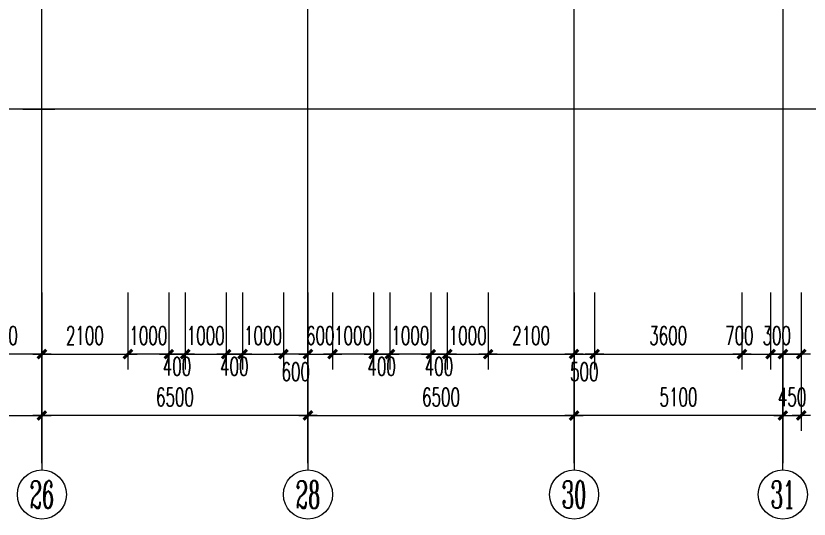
# Model space of a CAD drawing. Extents: x 2719331 to 3465925, y -270324 to -167476.
# Drawn here: x 2952046 to 2971424, y -249043 to -236754 of the extents above; entities that cross this region are included whole.
import ezdxf
from ezdxf.enums import TextEntityAlignment as Align

# ---------------------------------------------------------------- set-up
doc = ezdxf.new("R2010")
doc.units = 0
doc.header["$LTSCALE"] = 1500
doc.header["$MEASUREMENT"] = 0
doc.layers.get('0').update_dxf_attribs({"linetype": 'CONTINUOUS', "lineweight": 0})
doc.layers.get('DEFPOINTS').update_dxf_attribs({"linetype": 'CONTINUOUS', "lineweight": 5})
for name, color, linetype, lineweight in [('AXIS_TEXT', 7, 'CONTINUOUS', 5), ('WALL', 7, 'CONTINUOUS', 5), ('我的', 7, 'CONTINUOUS', 5)]:
    doc.layers.add(name, color=color, linetype=linetype, lineweight=lineweight)
doc.styles.add('COMPLEX', font='COMPLEX')
doc.styles.add('DIM_FONT', font='romans.shx', dxfattribs={"width": 0.6})
doc.dimstyles.new('DIMN150', dxfattribs={"dimscale": 1.5, "dimtxt": 300, "dimasz": 1, "dimexe": 250, "dimexo": 300, "dimgap": 150, "dimtad": 1, "dimdec": 0, "dimdsep": 46, "dimtxsty": 'DIM_FONT', "dimblk": '_DIMX', "dimcen": 2.5, "dimdle": 0.3, "dimclrd": 7, "dimclre": 256, "dimclrt": 256, "dimadec": 0, "dimazin": 0, "dimtfac": 1, "dimtdec": 0, "dimtix": 1, "dimtmove": 2, "dimatfit": 3, "dimldrblk": '_DIMX', "dimfxl": 1, "dimtvp": 1, "dimtolj": 1, "dimtzin": 0, "dimlwd": -1, "dimlwe": -1, "dimarcsym": 0})

# ---------------------------------------------------------------- blocks, each defined once
blk = doc.blocks.new('_AXISO')
blk.add_circle((0, 0), 0.5)
at = {"layer": 'AXIS_TEXT', "style": 'COMPLEX', "width": 1.041667}
blk.add_attdef('A', text='', height=0.56, dxfattribs=at).set_placement((-0.25, -0.28), (0.25, -0.28), align=Align.FIT)
blk = doc.blocks.new('_DIMX')
blk.add_line((-150, 0), (150, 0))
at = {"const_width": 50}
blk.add_lwpolyline([(-70, -70), (70, 70)], dxfattribs=at)
blk = doc.blocks.new('*D1788')
at = {"layer": 'DEFPOINTS', "color": 0, "lineweight": 25}
for p in [(2965682, -243077), (2970783, -243063), (2965682, -246513)]:
    blk.add_point(p, dxfattribs=at)
at = {"layer": '我的'}
for p, q in [((2965682, -243527), (2965682, -246888)), ((2970783, -243513), (2970783, -246888))]:
    blk.add_line(p, q, dxfattribs=at)
at = {"layer": '我的', "color": 7}
blk.add_line((2970781, -246513), (2965684, -246513), dxfattribs=at)
at = {"layer": '我的', "color": 7, "xscale": 1.5, "yscale": 1.5, "zscale": 1.5, "rotation": 180}
blk.add_blockref('_DIMX', (2965682, -246513), dxfattribs=at)
at = {"layer": '我的', "color": 7, "xscale": 1.5, "yscale": 1.5, "zscale": 1.5}
blk.add_blockref('_DIMX', (2970783, -246513), dxfattribs=at)
at = {"layer": '我的', "lineweight": 0, "insert": (2968232, -246063), "char_height": 450, "attachment_point": 5, "style": 'DIM_FONT'}
blk.add_mtext('\\A1;5100', dxfattribs=at)
blk = doc.blocks.new('*D1652')
at = {"layer": 'DEFPOINTS', "color": 0, "lineweight": 25}
for p in [(2965682, -243063), (2966182, -243063), (2966182, -245013)]:
    blk.add_point(p, dxfattribs=at)
at = {"layer": '我的'}
for p, q in [((2965682, -243513), (2965682, -245388)), ((2966182, -243513), (2966182, -245388))]:
    blk.add_line(p, q, dxfattribs=at)
at = {"layer": '我的', "color": 7}
blk.add_line((2965684, -245013), (2966181, -245013), dxfattribs=at)
at = {"layer": '我的', "color": 7, "xscale": 1.5, "yscale": 1.5, "zscale": 1.5, "rotation": 180}
blk.add_blockref('_DIMX', (2965682, -245013), dxfattribs=at)
at = {"layer": '我的', "color": 7, "xscale": 1.5, "yscale": 1.5, "zscale": 1.5}
blk.add_blockref('_DIMX', (2966182, -245013), dxfattribs=at)
at = {"layer": '我的', "lineweight": 0, "insert": (2965932, -245445), "char_height": 450, "attachment_point": 5, "style": 'DIM_FONT'}
blk.add_mtext('\\A1;500', dxfattribs=at)
blk = doc.blocks.new('*D1653')
at = {"layer": 'DEFPOINTS', "color": 0, "lineweight": 25}
for p in [(2963582, -243063), (2965682, -243063), (2965682, -245013)]:
    blk.add_point(p, dxfattribs=at)
at = {"layer": '我的'}
for p, q in [((2963582, -243513), (2963582, -245388)), ((2965682, -243513), (2965682, -245388))]:
    blk.add_line(p, q, dxfattribs=at)
at = {"layer": '我的', "color": 7}
blk.add_line((2963584, -245013), (2965681, -245013), dxfattribs=at)
at = {"layer": '我的', "color": 7, "xscale": 1.5, "yscale": 1.5, "zscale": 1.5, "rotation": 180}
blk.add_blockref('_DIMX', (2963582, -245013), dxfattribs=at)
at = {"layer": '我的', "color": 7, "xscale": 1.5, "yscale": 1.5, "zscale": 1.5}
blk.add_blockref('_DIMX', (2965682, -245013), dxfattribs=at)
at = {"layer": '我的', "lineweight": 0, "insert": (2964632, -244563), "char_height": 450, "attachment_point": 5, "style": 'DIM_FONT'}
blk.add_mtext('\\A1;2100', dxfattribs=at)
blk = doc.blocks.new('*D1658')
at = {"layer": 'DEFPOINTS', "color": 0, "lineweight": 25}
for p in [(2970783, -243063), (2971233, -243513), (2971233, -246513)]:
    blk.add_point(p, dxfattribs=at)
at = {"layer": '我的'}
for p, q in [((2970783, -243513), (2970783, -246888)), ((2971233, -243963), (2971233, -246888))]:
    blk.add_line(p, q, dxfattribs=at)
at = {"layer": '我的', "color": 7}
for p, q in [((2970781, -246513), (2970780, -246513)), ((2970783, -246513), (2971233, -246513)), ((2971234, -246513), (2971236, -246513))]:
    blk.add_line(p, q, dxfattribs=at)
at = {"layer": '我的', "color": 7, "xscale": 1.5, "yscale": 1.5, "zscale": 1.5}
blk.add_blockref('_DIMX', (2970783, -246513), dxfattribs=at)
at = {"layer": '我的', "color": 7, "xscale": 1.5, "yscale": 1.5, "zscale": 1.5, "rotation": 180}
blk.add_blockref('_DIMX', (2971233, -246513), dxfattribs=at)
at = {"layer": '我的', "lineweight": 0, "insert": (2971008, -246063), "char_height": 450, "attachment_point": 5, "style": 'DIM_FONT'}
blk.add_mtext('\\A1;450', dxfattribs=at)
blk = doc.blocks.new('*D1712')
at = {"layer": 'DEFPOINTS', "color": 0, "lineweight": 25}
for p in [(2946182, -243063), (2952682, -243063), (2952682, -246513)]:
    blk.add_point(p, dxfattribs=at)
at = {"layer": '我的'}
for p, q in [((2946182, -243513), (2946182, -246888)), ((2952682, -243513), (2952682, -246888))]:
    blk.add_line(p, q, dxfattribs=at)
at = {"layer": '我的', "color": 7}
blk.add_line((2946184, -246513), (2952681, -246513), dxfattribs=at)
at = {"layer": '我的', "color": 7, "xscale": 1.5, "yscale": 1.5, "zscale": 1.5, "rotation": 180}
blk.add_blockref('_DIMX', (2946182, -246513), dxfattribs=at)
at = {"layer": '我的', "color": 7, "xscale": 1.5, "yscale": 1.5, "zscale": 1.5}
blk.add_blockref('_DIMX', (2952682, -246513), dxfattribs=at)
at = {"layer": '我的', "lineweight": 0, "insert": (2949432, -246063), "char_height": 450, "attachment_point": 5, "style": 'DIM_FONT'}
blk.add_mtext('\\A1;6500', dxfattribs=at)
blk = doc.blocks.new('*D1713')
at = {"layer": 'DEFPOINTS', "color": 0, "lineweight": 25}
for p in [(2952682, -243063), (2959182, -243063), (2952682, -246513)]:
    blk.add_point(p, dxfattribs=at)
at = {"layer": '我的'}
for p, q in [((2952682, -243513), (2952682, -246888)), ((2959182, -243513), (2959182, -246888))]:
    blk.add_line(p, q, dxfattribs=at)
at = {"layer": '我的', "color": 7}
blk.add_line((2959181, -246513), (2952684, -246513), dxfattribs=at)
at = {"layer": '我的', "color": 7, "xscale": 1.5, "yscale": 1.5, "zscale": 1.5, "rotation": 180}
blk.add_blockref('_DIMX', (2952682, -246513), dxfattribs=at)
at = {"layer": '我的', "color": 7, "xscale": 1.5, "yscale": 1.5, "zscale": 1.5}
blk.add_blockref('_DIMX', (2959182, -246513), dxfattribs=at)
at = {"layer": '我的', "lineweight": 0, "insert": (2955932, -246063), "char_height": 450, "attachment_point": 5, "style": 'DIM_FONT'}
blk.add_mtext('\\A1;6500', dxfattribs=at)
blk = doc.blocks.new('*D1714')
at = {"layer": 'DEFPOINTS', "color": 0, "lineweight": 25}
for p in [(2959182, -243063), (2965682, -243063), (2965682, -246513)]:
    blk.add_point(p, dxfattribs=at)
at = {"layer": '我的'}
for p, q in [((2959182, -243513), (2959182, -246888)), ((2965682, -243513), (2965682, -246888))]:
    blk.add_line(p, q, dxfattribs=at)
at = {"layer": '我的', "color": 7}
blk.add_line((2959184, -246513), (2965681, -246513), dxfattribs=at)
at = {"layer": '我的', "color": 7, "xscale": 1.5, "yscale": 1.5, "zscale": 1.5, "rotation": 180}
blk.add_blockref('_DIMX', (2959182, -246513), dxfattribs=at)
at = {"layer": '我的', "color": 7, "xscale": 1.5, "yscale": 1.5, "zscale": 1.5}
blk.add_blockref('_DIMX', (2965682, -246513), dxfattribs=at)
at = {"layer": '我的', "lineweight": 0, "insert": (2962432, -246063), "char_height": 450, "attachment_point": 5, "style": 'DIM_FONT'}
blk.add_mtext('\\A1;6500', dxfattribs=at)
blk = doc.blocks.new('*D1715')
at = {"layer": 'DEFPOINTS', "color": 0, "lineweight": 25}
for p in [(2955782, -243063), (2956182, -243063), (2956182, -245013)]:
    blk.add_point(p, dxfattribs=at)
at = {"layer": '我的'}
for p, q in [((2955782, -243513), (2955782, -245388)), ((2956182, -243513), (2956182, -245388))]:
    blk.add_line(p, q, dxfattribs=at)
at = {"layer": '我的', "color": 7}
for p, q in [((2955781, -245013), (2955779, -245013)), ((2955782, -245013), (2956182, -245013)), ((2956184, -245013), (2956185, -245013))]:
    blk.add_line(p, q, dxfattribs=at)
at = {"layer": '我的', "color": 7, "xscale": 1.5, "yscale": 1.5, "zscale": 1.5}
blk.add_blockref('_DIMX', (2955782, -245013), dxfattribs=at)
at = {"layer": '我的', "color": 7, "xscale": 1.5, "yscale": 1.5, "zscale": 1.5, "rotation": 180}
blk.add_blockref('_DIMX', (2956182, -245013), dxfattribs=at)
at = {"layer": '我的', "lineweight": 0, "insert": (2955982, -245313), "char_height": 450, "attachment_point": 5, "style": 'DIM_FONT'}
blk.add_mtext('\\A1;400', dxfattribs=at)
blk = doc.blocks.new('*D1716')
at = {"layer": 'DEFPOINTS', "color": 0, "lineweight": 25}
for p in [(2956182, -243063), (2957182, -243063), (2957182, -245013)]:
    blk.add_point(p, dxfattribs=at)
at = {"layer": '我的'}
for p, q in [((2956182, -243513), (2956182, -245388)), ((2957182, -243513), (2957182, -245388))]:
    blk.add_line(p, q, dxfattribs=at)
at = {"layer": '我的', "color": 7}
for p, q in [((2956181, -245013), (2956179, -245013)), ((2956182, -245013), (2957182, -245013)), ((2957184, -245013), (2957185, -245013))]:
    blk.add_line(p, q, dxfattribs=at)
at = {"layer": '我的', "color": 7, "xscale": 1.5, "yscale": 1.5, "zscale": 1.5}
blk.add_blockref('_DIMX', (2956182, -245013), dxfattribs=at)
at = {"layer": '我的', "color": 7, "xscale": 1.5, "yscale": 1.5, "zscale": 1.5, "rotation": 180}
blk.add_blockref('_DIMX', (2957182, -245013), dxfattribs=at)
at = {"layer": '我的', "lineweight": 0, "insert": (2956682, -244563), "char_height": 450, "attachment_point": 5, "style": 'DIM_FONT'}
blk.add_mtext('\\A1;1000', dxfattribs=at)
blk = doc.blocks.new('*D1717')
at = {"layer": 'DEFPOINTS', "color": 0, "lineweight": 25}
for p in [(2957182, -243063), (2957582, -243063), (2957582, -245013)]:
    blk.add_point(p, dxfattribs=at)
at = {"layer": '我的'}
for p, q in [((2957182, -243513), (2957182, -245388)), ((2957582, -243513), (2957582, -245388))]:
    blk.add_line(p, q, dxfattribs=at)
at = {"layer": '我的', "color": 7}
for p, q in [((2957181, -245013), (2957179, -245013)), ((2957182, -245013), (2957582, -245013)), ((2957584, -245013), (2957585, -245013))]:
    blk.add_line(p, q, dxfattribs=at)
at = {"layer": '我的', "color": 7, "xscale": 1.5, "yscale": 1.5, "zscale": 1.5}
blk.add_blockref('_DIMX', (2957182, -245013), dxfattribs=at)
at = {"layer": '我的', "color": 7, "xscale": 1.5, "yscale": 1.5, "zscale": 1.5, "rotation": 180}
blk.add_blockref('_DIMX', (2957582, -245013), dxfattribs=at)
at = {"layer": '我的', "lineweight": 0, "insert": (2957382, -245313), "char_height": 450, "attachment_point": 5, "style": 'DIM_FONT'}
blk.add_mtext('\\A1;400', dxfattribs=at)
blk = doc.blocks.new('*D1718')
at = {"layer": 'DEFPOINTS', "color": 0, "lineweight": 25}
for p in [(2957582, -243063), (2958582, -243063), (2958582, -245013)]:
    blk.add_point(p, dxfattribs=at)
at = {"layer": '我的'}
for p, q in [((2957582, -243513), (2957582, -245388)), ((2958582, -243513), (2958582, -245388))]:
    blk.add_line(p, q, dxfattribs=at)
at = {"layer": '我的', "color": 7}
for p, q in [((2957581, -245013), (2957579, -245013)), ((2957582, -245013), (2958582, -245013)), ((2958584, -245013), (2958585, -245013))]:
    blk.add_line(p, q, dxfattribs=at)
at = {"layer": '我的', "color": 7, "xscale": 1.5, "yscale": 1.5, "zscale": 1.5}
blk.add_blockref('_DIMX', (2957582, -245013), dxfattribs=at)
at = {"layer": '我的', "color": 7, "xscale": 1.5, "yscale": 1.5, "zscale": 1.5, "rotation": 180}
blk.add_blockref('_DIMX', (2958582, -245013), dxfattribs=at)
at = {"layer": '我的', "lineweight": 0, "insert": (2958082, -244563), "char_height": 450, "attachment_point": 5, "style": 'DIM_FONT'}
blk.add_mtext('\\A1;1000', dxfattribs=at)
blk = doc.blocks.new('*D1719')
at = {"layer": 'DEFPOINTS', "color": 0, "lineweight": 25}
for p in [(2954782, -243063), (2955782, -243063), (2954782, -245013)]:
    blk.add_point(p, dxfattribs=at)
at = {"layer": '我的'}
for p, q in [((2954782, -243513), (2954782, -245388)), ((2955782, -243513), (2955782, -245388))]:
    blk.add_line(p, q, dxfattribs=at)
at = {"layer": '我的', "color": 7}
for p, q in [((2954781, -245013), (2954779, -245013)), ((2955782, -245013), (2954782, -245013)), ((2955784, -245013), (2955785, -245013))]:
    blk.add_line(p, q, dxfattribs=at)
at = {"layer": '我的', "color": 7, "xscale": 1.5, "yscale": 1.5, "zscale": 1.5}
blk.add_blockref('_DIMX', (2954782, -245013), dxfattribs=at)
at = {"layer": '我的', "color": 7, "xscale": 1.5, "yscale": 1.5, "zscale": 1.5, "rotation": 180}
blk.add_blockref('_DIMX', (2955782, -245013), dxfattribs=at)
at = {"layer": '我的', "lineweight": 0, "insert": (2955282, -244563), "char_height": 450, "attachment_point": 5, "style": 'DIM_FONT'}
blk.add_mtext('\\A1;1000', dxfattribs=at)
blk = doc.blocks.new('*D1720')
at = {"layer": 'DEFPOINTS', "color": 0, "lineweight": 25}
for p in [(2950582, -243063), (2952682, -243063), (2950582, -245013)]:
    blk.add_point(p, dxfattribs=at)
at = {"layer": '我的'}
for p, q in [((2950582, -243513), (2950582, -245388)), ((2952682, -243513), (2952682, -245388))]:
    blk.add_line(p, q, dxfattribs=at)
at = {"layer": '我的', "color": 7}
blk.add_line((2952681, -245013), (2950584, -245013), dxfattribs=at)
at = {"layer": '我的', "color": 7, "xscale": 1.5, "yscale": 1.5, "zscale": 1.5, "rotation": 180}
blk.add_blockref('_DIMX', (2950582, -245013), dxfattribs=at)
at = {"layer": '我的', "color": 7, "xscale": 1.5, "yscale": 1.5, "zscale": 1.5}
blk.add_blockref('_DIMX', (2952682, -245013), dxfattribs=at)
at = {"layer": '我的', "lineweight": 0, "insert": (2951632, -244563), "char_height": 450, "attachment_point": 5, "style": 'DIM_FONT'}
blk.add_mtext('\\A1;2100', dxfattribs=at)
blk = doc.blocks.new('*D1721')
at = {"layer": 'DEFPOINTS', "color": 0, "lineweight": 25}
for p in [(2952682, -243063), (2954782, -243063), (2954782, -245013)]:
    blk.add_point(p, dxfattribs=at)
at = {"layer": '我的'}
for p, q in [((2952682, -243513), (2952682, -245388)), ((2954782, -243513), (2954782, -245388))]:
    blk.add_line(p, q, dxfattribs=at)
at = {"layer": '我的', "color": 7}
blk.add_line((2952684, -245013), (2954781, -245013), dxfattribs=at)
at = {"layer": '我的', "color": 7, "xscale": 1.5, "yscale": 1.5, "zscale": 1.5, "rotation": 180}
blk.add_blockref('_DIMX', (2952682, -245013), dxfattribs=at)
at = {"layer": '我的', "color": 7, "xscale": 1.5, "yscale": 1.5, "zscale": 1.5}
blk.add_blockref('_DIMX', (2954782, -245013), dxfattribs=at)
at = {"layer": '我的', "lineweight": 0, "insert": (2953732, -244563), "char_height": 450, "attachment_point": 5, "style": 'DIM_FONT'}
blk.add_mtext('\\A1;2100', dxfattribs=at)
blk = doc.blocks.new('*D1722')
at = {"layer": 'DEFPOINTS', "color": 0, "lineweight": 25}
for p in [(2959182, -243063), (2959782, -243063), (2959782, -245013)]:
    blk.add_point(p, dxfattribs=at)
at = {"layer": '我的'}
for p, q in [((2959182, -243513), (2959182, -245388)), ((2959782, -243513), (2959782, -245388))]:
    blk.add_line(p, q, dxfattribs=at)
at = {"layer": '我的', "color": 7}
for p, q in [((2959181, -245013), (2959179, -245013)), ((2959182, -245013), (2959782, -245013)), ((2959784, -245013), (2959785, -245013))]:
    blk.add_line(p, q, dxfattribs=at)
at = {"layer": '我的', "color": 7, "xscale": 1.5, "yscale": 1.5, "zscale": 1.5}
blk.add_blockref('_DIMX', (2959182, -245013), dxfattribs=at)
at = {"layer": '我的', "color": 7, "xscale": 1.5, "yscale": 1.5, "zscale": 1.5, "rotation": 180}
blk.add_blockref('_DIMX', (2959782, -245013), dxfattribs=at)
at = {"layer": '我的', "lineweight": 0, "insert": (2959482, -244563), "char_height": 450, "attachment_point": 5, "style": 'DIM_FONT'}
blk.add_mtext('\\A1;600', dxfattribs=at)
blk = doc.blocks.new('*D1723')
at = {"layer": 'DEFPOINTS', "color": 0, "lineweight": 25}
for p in [(2958582, -243063), (2959182, -243063), (2958582, -245013)]:
    blk.add_point(p, dxfattribs=at)
at = {"layer": '我的'}
for p, q in [((2958582, -243513), (2958582, -245388)), ((2959182, -243513), (2959182, -245388))]:
    blk.add_line(p, q, dxfattribs=at)
at = {"layer": '我的', "color": 7}
blk.add_line((2959181, -245013), (2958584, -245013), dxfattribs=at)
at = {"layer": '我的', "color": 7, "xscale": 1.5, "yscale": 1.5, "zscale": 1.5, "rotation": 180}
blk.add_blockref('_DIMX', (2958582, -245013), dxfattribs=at)
at = {"layer": '我的', "color": 7, "xscale": 1.5, "yscale": 1.5, "zscale": 1.5}
blk.add_blockref('_DIMX', (2959182, -245013), dxfattribs=at)
at = {"layer": '我的', "lineweight": 0, "insert": (2958882, -245445), "char_height": 450, "attachment_point": 5, "style": 'DIM_FONT'}
blk.add_mtext('\\A1;600', dxfattribs=at)
blk = doc.blocks.new('*D1724')
at = {"layer": 'DEFPOINTS', "color": 0, "lineweight": 25}
for p in [(2962182, -243063), (2962582, -243063), (2962182, -245013)]:
    blk.add_point(p, dxfattribs=at)
at = {"layer": '我的'}
for p, q in [((2962182, -243513), (2962182, -245388)), ((2962582, -243513), (2962582, -245388))]:
    blk.add_line(p, q, dxfattribs=at)
at = {"layer": '我的', "color": 7}
for p, q in [((2962181, -245013), (2962179, -245013)), ((2962582, -245013), (2962182, -245013)), ((2962584, -245013), (2962585, -245013))]:
    blk.add_line(p, q, dxfattribs=at)
at = {"layer": '我的', "color": 7, "xscale": 1.5, "yscale": 1.5, "zscale": 1.5}
blk.add_blockref('_DIMX', (2962182, -245013), dxfattribs=at)
at = {"layer": '我的', "color": 7, "xscale": 1.5, "yscale": 1.5, "zscale": 1.5, "rotation": 180}
blk.add_blockref('_DIMX', (2962582, -245013), dxfattribs=at)
at = {"layer": '我的', "lineweight": 0, "insert": (2962382, -245313), "char_height": 450, "attachment_point": 5, "style": 'DIM_FONT'}
blk.add_mtext('\\A1;400', dxfattribs=at)
blk = doc.blocks.new('*D1725')
at = {"layer": 'DEFPOINTS', "color": 0, "lineweight": 25}
for p in [(2961182, -243063), (2962182, -243063), (2961182, -245013)]:
    blk.add_point(p, dxfattribs=at)
at = {"layer": '我的'}
for p, q in [((2961182, -243513), (2961182, -245388)), ((2962182, -243513), (2962182, -245388))]:
    blk.add_line(p, q, dxfattribs=at)
at = {"layer": '我的', "color": 7}
for p, q in [((2961181, -245013), (2961179, -245013)), ((2962182, -245013), (2961182, -245013)), ((2962184, -245013), (2962185, -245013))]:
    blk.add_line(p, q, dxfattribs=at)
at = {"layer": '我的', "color": 7, "xscale": 1.5, "yscale": 1.5, "zscale": 1.5}
blk.add_blockref('_DIMX', (2961182, -245013), dxfattribs=at)
at = {"layer": '我的', "color": 7, "xscale": 1.5, "yscale": 1.5, "zscale": 1.5, "rotation": 180}
blk.add_blockref('_DIMX', (2962182, -245013), dxfattribs=at)
at = {"layer": '我的', "lineweight": 0, "insert": (2961682, -244563), "char_height": 450, "attachment_point": 5, "style": 'DIM_FONT'}
blk.add_mtext('\\A1;1000', dxfattribs=at)
blk = doc.blocks.new('*D1726')
at = {"layer": 'DEFPOINTS', "color": 0, "lineweight": 25}
for p in [(2960782, -243063), (2961182, -243063), (2960782, -245013)]:
    blk.add_point(p, dxfattribs=at)
at = {"layer": '我的'}
for p, q in [((2960782, -243513), (2960782, -245388)), ((2961182, -243513), (2961182, -245388))]:
    blk.add_line(p, q, dxfattribs=at)
at = {"layer": '我的', "color": 7}
for p, q in [((2960781, -245013), (2960779, -245013)), ((2961182, -245013), (2960782, -245013)), ((2961184, -245013), (2961185, -245013))]:
    blk.add_line(p, q, dxfattribs=at)
at = {"layer": '我的', "color": 7, "xscale": 1.5, "yscale": 1.5, "zscale": 1.5}
blk.add_blockref('_DIMX', (2960782, -245013), dxfattribs=at)
at = {"layer": '我的', "color": 7, "xscale": 1.5, "yscale": 1.5, "zscale": 1.5, "rotation": 180}
blk.add_blockref('_DIMX', (2961182, -245013), dxfattribs=at)
at = {"layer": '我的', "lineweight": 0, "insert": (2960982, -245313), "char_height": 450, "attachment_point": 5, "style": 'DIM_FONT'}
blk.add_mtext('\\A1;400', dxfattribs=at)
blk = doc.blocks.new('*D1727')
at = {"layer": 'DEFPOINTS', "color": 0, "lineweight": 25}
for p in [(2959782, -243063), (2960782, -243063), (2959782, -245013)]:
    blk.add_point(p, dxfattribs=at)
at = {"layer": '我的'}
for p, q in [((2959782, -243513), (2959782, -245388)), ((2960782, -243513), (2960782, -245388))]:
    blk.add_line(p, q, dxfattribs=at)
at = {"layer": '我的', "color": 7}
for p, q in [((2959781, -245013), (2959779, -245013)), ((2960782, -245013), (2959782, -245013)), ((2960784, -245013), (2960785, -245013))]:
    blk.add_line(p, q, dxfattribs=at)
at = {"layer": '我的', "color": 7, "xscale": 1.5, "yscale": 1.5, "zscale": 1.5}
blk.add_blockref('_DIMX', (2959782, -245013), dxfattribs=at)
at = {"layer": '我的', "color": 7, "xscale": 1.5, "yscale": 1.5, "zscale": 1.5, "rotation": 180}
blk.add_blockref('_DIMX', (2960782, -245013), dxfattribs=at)
at = {"layer": '我的', "lineweight": 0, "insert": (2960282, -244563), "char_height": 450, "attachment_point": 5, "style": 'DIM_FONT'}
blk.add_mtext('\\A1;1000', dxfattribs=at)
blk = doc.blocks.new('*D1728')
at = {"layer": 'DEFPOINTS', "color": 0, "lineweight": 25}
for p in [(2962582, -243063), (2963582, -243063), (2963582, -245013)]:
    blk.add_point(p, dxfattribs=at)
at = {"layer": '我的'}
for p, q in [((2962582, -243513), (2962582, -245388)), ((2963582, -243513), (2963582, -245388))]:
    blk.add_line(p, q, dxfattribs=at)
at = {"layer": '我的', "color": 7}
for p, q in [((2962581, -245013), (2962579, -245013)), ((2962582, -245013), (2963582, -245013)), ((2963584, -245013), (2963585, -245013))]:
    blk.add_line(p, q, dxfattribs=at)
at = {"layer": '我的', "color": 7, "xscale": 1.5, "yscale": 1.5, "zscale": 1.5}
blk.add_blockref('_DIMX', (2962582, -245013), dxfattribs=at)
at = {"layer": '我的', "color": 7, "xscale": 1.5, "yscale": 1.5, "zscale": 1.5, "rotation": 180}
blk.add_blockref('_DIMX', (2963582, -245013), dxfattribs=at)
at = {"layer": '我的', "lineweight": 0, "insert": (2963082, -244563), "char_height": 450, "attachment_point": 5, "style": 'DIM_FONT'}
blk.add_mtext('\\A1;1000', dxfattribs=at)
blk = doc.blocks.new('*D1729')
at = {"layer": 'DEFPOINTS', "color": 0, "lineweight": 25}
for p in [(2966182, -243063), (2969782, -243063), (2969782, -245013)]:
    blk.add_point(p, dxfattribs=at)
at = {"layer": '我的'}
for p, q in [((2966182, -243513), (2966182, -245388)), ((2969782, -243513), (2969782, -245388))]:
    blk.add_line(p, q, dxfattribs=at)
at = {"layer": '我的', "color": 7}
blk.add_line((2966184, -245013), (2969781, -245013), dxfattribs=at)
at = {"layer": '我的', "color": 7, "xscale": 1.5, "yscale": 1.5, "zscale": 1.5, "rotation": 180}
blk.add_blockref('_DIMX', (2966182, -245013), dxfattribs=at)
at = {"layer": '我的', "color": 7, "xscale": 1.5, "yscale": 1.5, "zscale": 1.5}
blk.add_blockref('_DIMX', (2969782, -245013), dxfattribs=at)
at = {"layer": '我的', "lineweight": 0, "insert": (2967982, -244563), "char_height": 450, "attachment_point": 5, "style": 'DIM_FONT'}
blk.add_mtext('\\A1;3600', dxfattribs=at)
blk = doc.blocks.new('*D1730')
at = {"layer": 'DEFPOINTS', "color": 0, "lineweight": 25}
for p in [(2970482, -243063), (2970782, -243063), (2970482, -245013)]:
    blk.add_point(p, dxfattribs=at)
at = {"layer": '我的'}
for p, q in [((2970482, -243513), (2970482, -245388)), ((2970782, -243513), (2970782, -245388))]:
    blk.add_line(p, q, dxfattribs=at)
at = {"layer": '我的', "color": 7}
for p, q in [((2970481, -245013), (2970479, -245013)), ((2970782, -245013), (2970482, -245013)), ((2970784, -245013), (2970785, -245013))]:
    blk.add_line(p, q, dxfattribs=at)
at = {"layer": '我的', "color": 7, "xscale": 1.5, "yscale": 1.5, "zscale": 1.5}
blk.add_blockref('_DIMX', (2970482, -245013), dxfattribs=at)
at = {"layer": '我的', "color": 7, "xscale": 1.5, "yscale": 1.5, "zscale": 1.5, "rotation": 180}
blk.add_blockref('_DIMX', (2970782, -245013), dxfattribs=at)
at = {"layer": '我的', "lineweight": 0, "insert": (2970632, -244563), "char_height": 450, "attachment_point": 5, "style": 'DIM_FONT'}
blk.add_mtext('\\A1;300', dxfattribs=at)
blk = doc.blocks.new('*D1731')
at = {"layer": 'DEFPOINTS', "color": 0, "lineweight": 25}
for p in [(2970782, -243063), (2971233, -243063), (2971233, -245013)]:
    blk.add_point(p, dxfattribs=at)
at = {"layer": '我的'}
for p, q in [((2970782, -243513), (2970782, -245388)), ((2971233, -243513), (2971233, -245388))]:
    blk.add_line(p, q, dxfattribs=at)
at = {"layer": '我的', "color": 7}
for p, q in [((2970781, -245013), (2970779, -245013)), ((2970782, -245013), (2971233, -245013)), ((2971234, -245013), (2971236, -245013))]:
    blk.add_line(p, q, dxfattribs=at)
at = {"layer": '我的', "color": 7, "xscale": 1.5, "yscale": 1.5, "zscale": 1.5}
blk.add_blockref('_DIMX', (2970782, -245013), dxfattribs=at)
at = {"layer": '我的', "color": 7, "xscale": 1.5, "yscale": 1.5, "zscale": 1.5, "rotation": 180}
blk.add_blockref('_DIMX', (2971233, -245013), dxfattribs=at)
at = {"layer": '我的', "lineweight": 0, "insert": (2971977, -244563), "char_height": 450, "attachment_point": 5, "style": 'DIM_FONT'}
blk.add_mtext('\\A1;450', dxfattribs=at)
blk = doc.blocks.new('*D776')
at = {"layer": 'DEFPOINTS', "color": 0, "lineweight": 25}
for p in [(2969782, -243063), (2970482, -243063), (2970482, -245013)]:
    blk.add_point(p, dxfattribs=at)
at = {"layer": '我的'}
for p, q in [((2969782, -243513), (2969782, -245388)), ((2970482, -243513), (2970482, -245388))]:
    blk.add_line(p, q, dxfattribs=at)
at = {"layer": '我的', "color": 7}
blk.add_line((2969784, -245013), (2970481, -245013), dxfattribs=at)
at = {"layer": '我的', "color": 7, "xscale": 1.5, "yscale": 1.5, "zscale": 1.5, "rotation": 180}
blk.add_blockref('_DIMX', (2969782, -245013), dxfattribs=at)
at = {"layer": '我的', "color": 7, "xscale": 1.5, "yscale": 1.5, "zscale": 1.5}
blk.add_blockref('_DIMX', (2970482, -245013), dxfattribs=at)
at = {"layer": '我的', "lineweight": 0, "insert": (2969719, -244563), "char_height": 450, "attachment_point": 5, "style": 'DIM_FONT'}
blk.add_mtext('\\A1;700', dxfattribs=at)

msp = doc.modelspace()

# ---------------------------------------------------------------- linework, layer by layer
at = {"layer": 'WALL', "lineweight": 0}
msp.add_line((2952216.1, -239029.5), (2953000.8, -239029.5), dxfattribs=at)
at = {"layer": '我的', "lineweight": 0}
for p, q in [((2970783.1, -176659), (2970782.7, -247674.8)), ((2959182.2, -247674.8), (2959182.2, -221031.5)), ((2952682.2, -247674.8), (2952682.2, -221331.5)), ((2965682.2, -247674.8), (2965682.2, -223831.5)), ((2978807.5, -239031.5), (2910974.2, -239031.5)), ((2970782.5, -246513.2), (2970782.5, -245013.2)), ((2952682.2, -246074.2), (2952682.2, -247843.4)), ((2959182.2, -246074.2), (2959182.2, -247843.4)), ((2965682.2, -246074.2), (2965682.2, -247843.4)), ((2970782.5, -247843.4), (2970782.5, -246074.2))]:
    msp.add_line(p, q, dxfattribs=at)

# ---------------------------------------------------------------- block references
ref = msp.add_blockref('_AXISO', (2952682.2, -248443.4), dxfattribs=dict(at, xscale=1200, yscale=1200, zscale=1200))
ref.add_attrib('A', '26', dxfattribs={"layer": 'AXIS_TEXT', "height": 672, "style": 'COMPLEX', "width": 0.551471}).set_placement((2952382.2, -248779.4), (2952982.2, -248779.4), align=Align.FIT)
ref = msp.add_blockref('_AXISO', (2959182.2, -248443.4), dxfattribs=dict(at, xscale=1200, yscale=1200, zscale=1200))
ref.add_attrib('A', '28', dxfattribs={"layer": 'AXIS_TEXT', "height": 672, "style": 'COMPLEX', "width": 0.551471}).set_placement((2958882.2, -248779.4), (2959482.2, -248779.4), align=Align.FIT)
ref = msp.add_blockref('_AXISO', (2965682.2, -248443.4), dxfattribs=dict(at, xscale=1200, yscale=1200, zscale=1200))
ref.add_attrib('A', '30', dxfattribs={"layer": 'AXIS_TEXT', "height": 672, "style": 'COMPLEX', "width": 0.568182}).set_placement((2965382.2, -248779.4), (2965982.2, -248779.4), align=Align.FIT)
ref = msp.add_blockref('_AXISO', (2970782.5, -248443.4), dxfattribs=dict(at, xscale=1200, yscale=1200, zscale=1200))
ref.add_attrib('A', '31', dxfattribs={"layer": 'AXIS_TEXT', "height": 672, "style": 'COMPLEX', "width": 0.669643}).set_placement((2970482.5, -248779.4), (2971082.5, -248779.4), align=Align.FIT)

# ---------------------------------------------------------------- dimensions: what is measured, and where the dimension line sits
for base, p1, p2, picture, middle in [((2952682.2, -246513.2), (2946182.2, -243063.2), (2952682.2, -243063.2), '*D1712', (2949432.2, -246063.2)), ((2950582.2, -245013.2), (2952682.2, -243063.2), (2950582.2, -243063.2), '*D1720', (2951632.2, -244563.2)), ((2952682.2, -246513.2), (2959182.2, -243063.2), (2952682.2, -243063.2), '*D1713', (2955932.2, -246063.2)), ((2954782.2, -245013.2), (2952682.2, -243063.2), (2954782.2, -243063.2), '*D1721', (2953732.2, -244563.2)), ((2954782.2, -245013.2), (2955782.2, -243063.2), (2954782.2, -243063.2), '*D1719', (2955282.2, -244563.2)), ((2957182.2, -245013.2), (2956182.2, -243063.2), (2957182.2, -243063.2), '*D1716', (2956682.2, -244563.2)), ((2958582.2, -245013.2), (2957582.2, -243063.2), (2958582.2, -243063.2), '*D1718', (2958082.2, -244563.2)), ((2965682.2, -246513.2), (2959182.2, -243063.2), (2965682.2, -243063.2), '*D1714', (2962432.2, -246063.2)), ((2959782.2, -245013.2), (2959182.2, -243063.2), (2959782.2, -243063.2), '*D1722', (2959482.2, -244563.2)), ((2959782.2, -245013.2), (2960782.2, -243063.2), (2959782.2, -243063.2), '*D1727', (2960282.2, -244563.2)), ((2961182.2, -245013.2), (2962182.2, -243063.2), (2961182.2, -243063.2), '*D1725', (2961682.2, -244563.2)), ((2963582.2, -245013.2), (2962582.2, -243063.2), (2963582.2, -243063.2), '*D1728', (2963082.2, -244563.2)), ((2965682.2, -245013.2), (2963582.2, -243063.2), (2965682.2, -243063.2), '*D1653', (2964632.2, -244563.2)), ((2965682.2, -246513.2), (2970782.5, -243063.2), (2965682.2, -243076.7), '*D1788', (2968232.3, -246063.2)), ((2969782.4, -245013.2), (2966182.2, -243063.2), (2969782.4, -243063.2), '*D1729', (2967982.3, -244563.2)), ((2970482.2, -245013.2), (2970782.3, -243063.2), (2970482.2, -243063.2), '*D1730', (2970632.2, -244563.2)), ((2971232.5, -246513.2), (2970782.5, -243063.2), (2971232.5, -243513.2), '*D1658', (2971007.5, -246063.2))]:
    dim = msp.add_linear_dim(base=base, p1=p1, p2=p2, dimstyle='DIMN150', dxfattribs=at)
    dim.commit()
    dim.dimension.update_dxf_attribs({"geometry": picture, "text_midpoint": middle})
for base, p1, p2, picture, middle in [((2956182.2, -245013.2), (2955782.2, -243063.2), (2956182.2, -243063.2), '*D1715', (2955982.2, -245313.2)), ((2957582.2, -245013.2), (2957182.2, -243063.2), (2957582.2, -243063.2), '*D1717', (2957382.2, -245313.2)), ((2958582.1, -245013.2), (2959182.2, -243063.2), (2958582.1, -243063.2), '*D1723', (2958882.2, -245445.2)), ((2960782.2, -245013.2), (2961182.2, -243063.2), (2960782.2, -243063.2), '*D1726', (2960982.2, -245313.2)), ((2962182.2, -245013.2), (2962582.2, -243063.2), (2962182.2, -243063.2), '*D1724', (2962382.2, -245313.2)), ((2966182.2, -245013.2), (2965682.2, -243063.2), (2966182.2, -243063.2), '*D1652', (2965932.2, -245445.2)), ((2970482.2, -245013.2), (2969782.4, -243063.2), (2970482.2, -243063.2), '*D776', (2969718.6, -244563.2)), ((2971232.5, -245013.2), (2970782.3, -243063.2), (2971232.5, -243063.2), '*D1731', (2971976.9, -244563.2))]:
    dim = msp.add_linear_dim(base=base, p1=p1, p2=p2, dimstyle='DIMN150', dxfattribs=at)
    dim.commit()
    dim.dimension.update_dxf_attribs({"geometry": picture, "text_midpoint": middle, "dimtype": 160})

doc.saveas('drawing.dxf')
